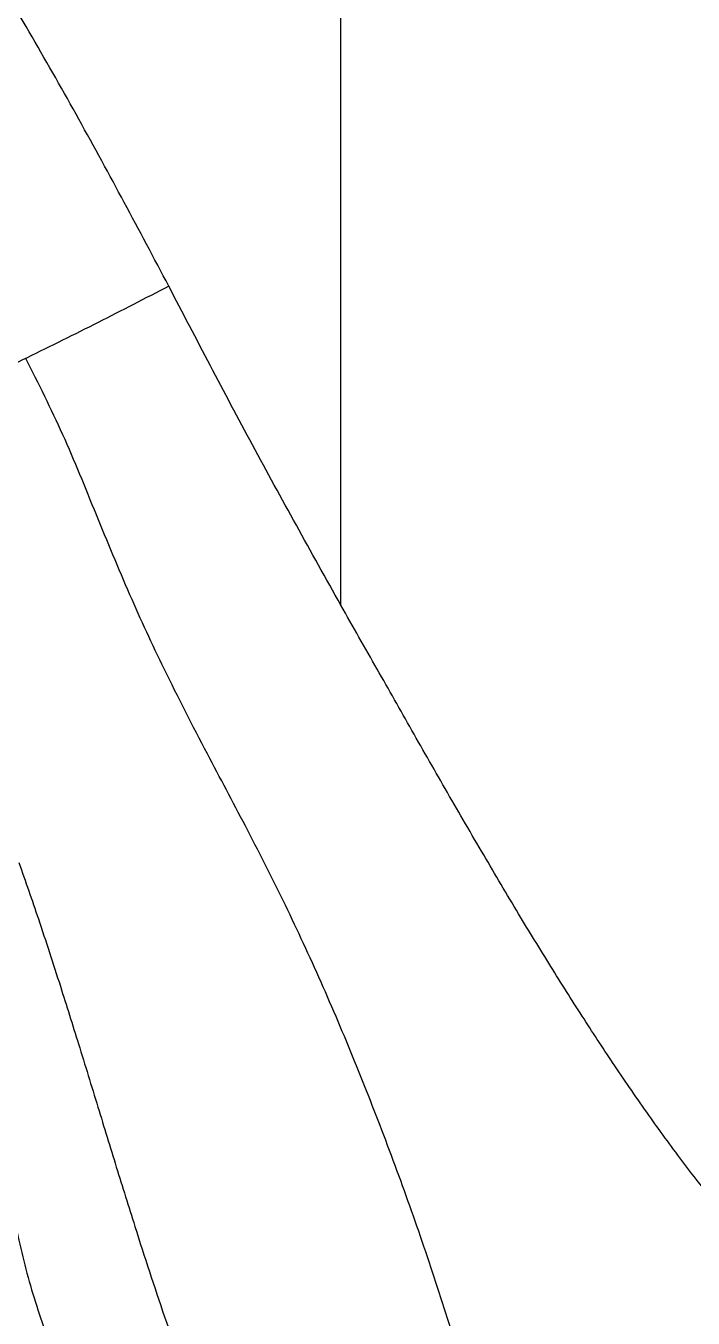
# Model space of a CAD drawing. Extents: x 939 to 1039, y 781 to 934.
# Drawn here: x 964.17 to 967.28, y 815.89 to 821.91 of the extents above; entities that cross this region are included whole.
import ezdxf

# ---------------------------------------------------------------- set-up
doc = ezdxf.new("R2010")
doc.units = 0
doc.header["$MEASUREMENT"] = 0
doc.layers.add('1', color=4, linetype='Continuous')

# ---------------------------------------------------------------- blocks, each defined once
blk = doc.blocks.new('Envoy')
at = {"layer": '1', "color": 3, "linetype": 'Continuous', "lineweight": 25}
blk.add_line((26.9813, 20.038), (26.9813, 28.6967), dxfattribs=at)
for points, knots in [([(26.1794, 21.525), (26.0415, 21.7852), (25.7656, 22.3059), (25.3209, 23.0697), (24.8529, 23.8269), (24.5198, 24.3204), (24.3514, 24.5698)], [0, 0, 0, 0, 0.248617, 0.497312, 0.745944, 1, 1, 1, 1]), ([(26.1794, 21.5249), (26.1243, 21.4964), (26.0137, 21.4391), (25.8465, 21.3541), (25.6798, 21.2706), (25.5135, 21.1886), (25.3476, 21.1081), (25.1821, 21.0291), (25.016, 20.9511), (24.9119, 20.9031), (24.8577, 20.8782)], [0, 0, 0, 0, 0.10491, 0.210993, 0.320924, 0.437115, 0.561614, 0.696091, 0.841873, 1, 1, 1, 1]), ([(26.9813, 20.038), (26.8428, 20.2864), (26.5686, 20.7783), (26.3083, 21.2777), (26.1794, 21.5249)], [0, 0, 0, 0, 0.504955, 1, 1, 1, 1]), ([(27.6831, 16.0407), (27.6454, 16.1685), (27.5696, 16.4254), (27.4499, 16.8093), (27.3211, 17.1905), (27.1837, 17.566), (27.0373, 17.9373), (26.8815, 18.3027), (26.7152, 18.6609), (26.5389, 19.0066), (26.3489, 19.3635), (26.1641, 19.72), (25.993, 20.0927), (25.8413, 20.4592), (25.6916, 20.8321), (25.5721, 21.0707), (25.5131, 21.1886)], [0, 0, 0, 0, 0.071399, 0.143524, 0.215372, 0.286989, 0.357912, 0.429369, 0.49998, 0.569733, 0.637637, 0.717087, 0.785004, 0.857179, 0.929435, 1, 1, 1, 1]), ([(28.7128, 17.2654), (28.6622, 17.3301), (28.5585, 17.4629), (28.4037, 17.6773), (28.252, 17.8984), (28.1034, 18.1255), (27.9574, 18.3569), (27.8045, 18.6076), (27.6439, 18.8782), (27.4784, 19.1636), (27.3134, 19.4527), (27.1482, 19.7441), (27.0378, 19.9386), (26.9813, 20.038)], [0, 0, 0, 0, 0.078376, 0.160794, 0.247505, 0.327034, 0.410498, 0.497988, 0.594708, 0.696564, 0.797277, 0.896353, 1, 1, 1, 1]), ([(25.4809, 18.8376), (25.5114, 18.7503), (25.5782, 18.5592), (25.6696, 18.2771), (25.7612, 17.9844), (25.8475, 17.7032), (25.9344, 17.4196), (26.0361, 17.0931), (26.1573, 16.7207), (26.3059, 16.305), (26.4688, 15.896), (26.5956, 15.6333), (26.659, 15.5019)], [0, 0, 0, 0, 0.07817, 0.171227, 0.250799, 0.33752, 0.41998, 0.501712, 0.62673, 0.751334, 0.875638, 1, 1, 1, 1]), ([(25.4208, 17.4138), (25.4385, 17.3016), (25.4725, 17.0849), (25.5582, 16.7742), (25.6794, 16.4389), (25.8505, 16.0777), (26.0549, 15.7344), (26.2568, 15.4442), (26.4487, 15.1997), (26.6612, 14.9604), (26.898, 14.7288), (27.1617, 14.5055), (27.3583, 14.3755), (27.4588, 14.309)], [0, 0, 0, 0, 0.091201, 0.176098, 0.256937, 0.374368, 0.491053, 0.569947, 0.650477, 0.733171, 0.818547, 0.907214, 1, 1, 1, 1])]:
    blk.add_open_spline(points, degree=3, knots=knots, dxfattribs=at)

msp = doc.modelspace()

# ---------------------------------------------------------------- block references
at = {"layer": '1'}
msp.add_blockref('Envoy', (938.6538, 799.1744), dxfattribs=at)

doc.saveas('drawing.dxf')
